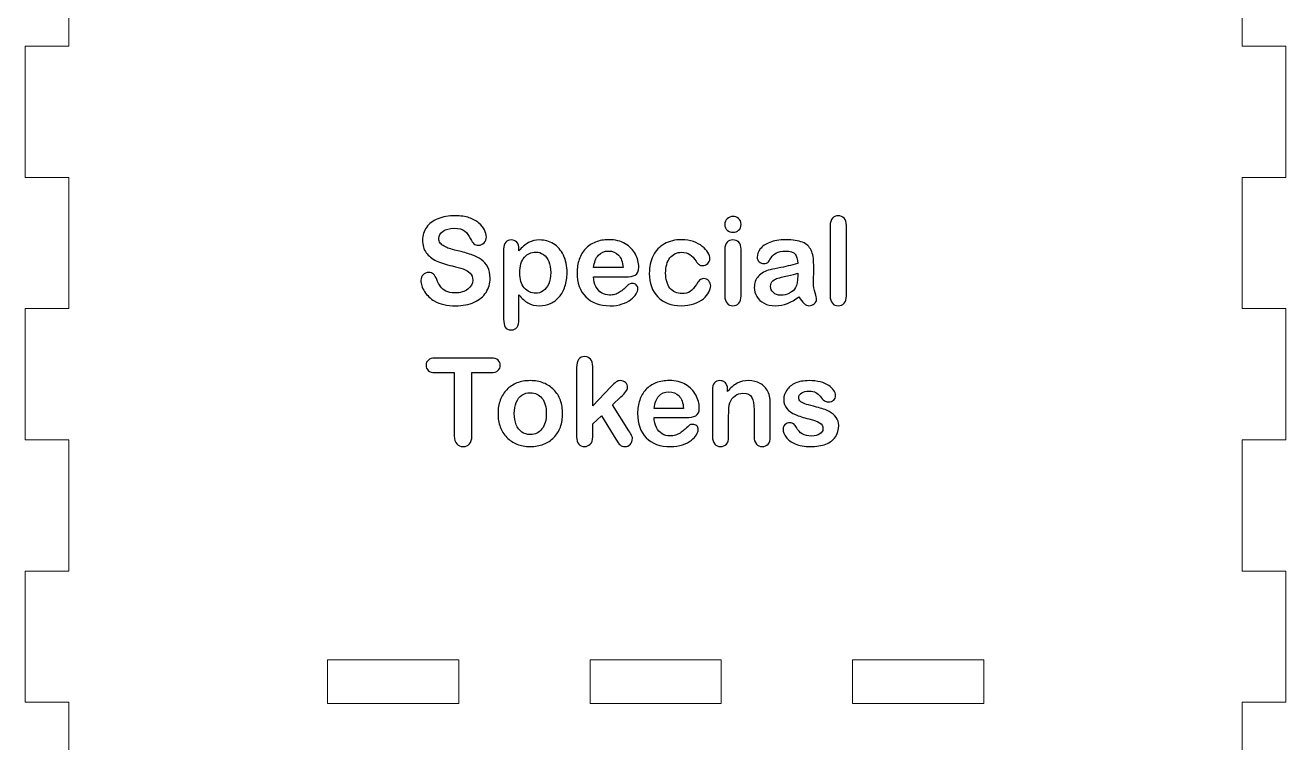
# Model space of a CAD drawing. Header units: inches. Extents: x -11.2 to 11.8, y -8.6 to 8.5.
# Drawn here: x 2.14 to 5.74, y -2.422 to -0.37 of the extents above; entities that cross this region are included whole.
import ezdxf

# ---------------------------------------------------------------- set-up
doc = ezdxf.new("R2010")
doc.units = ezdxf.units.IN
doc.header["$MEASUREMENT"] = 0
doc.layers.add('Tiny token holder', color=7, linetype='Continuous')

msp = doc.modelspace()

# ---------------------------------------------------------------- linework, layer by layer
at = {"layer": 'Tiny token holder', "color": 240, "lineweight": 9}
for points in [[(2.2652, -0.0555), (2.2652, -0.0555), (2.2652, -0.4305), (2.2652, -0.4305)], [(5.6152, -0.4305), (5.6152, -0.4305), (5.6152, -0.0555), (5.6152, -0.0555)], [(2.2652, -0.4305), (2.2652, -0.4305), (2.1402, -0.4305), (2.1402, -0.4305)], [(2.1402, -0.4305), (2.1402, -0.4305), (2.1402, -0.8055), (2.1402, -0.8055)], [(5.7402, -0.4305), (5.7402, -0.4305), (5.6152, -0.4305), (5.6152, -0.4305)], [(5.7402, -0.8055), (5.7402, -0.8055), (5.7402, -0.4305), (5.7402, -0.4305)], [(2.1402, -0.8055), (2.1402, -0.8055), (2.2652, -0.8055), (2.2652, -0.8055)], [(2.2652, -0.8055), (2.2652, -0.8055), (2.2652, -1.1805), (2.2652, -1.1805)], [(5.6152, -1.1805), (5.6152, -1.1805), (5.6152, -0.8055), (5.6152, -0.8055)], [(5.6152, -0.8055), (5.6152, -0.8055), (5.7402, -0.8055), (5.7402, -0.8055)], [(2.2652, -1.1805), (2.2652, -1.1805), (2.1402, -1.1805), (2.1402, -1.1805)], [(2.1402, -1.1805), (2.1402, -1.1805), (2.1402, -1.5555), (2.1402, -1.5555)], [(5.7402, -1.1805), (5.7402, -1.1805), (5.6152, -1.1805), (5.6152, -1.1805)], [(5.7402, -1.5555), (5.7402, -1.5555), (5.7402, -1.1805), (5.7402, -1.1805)], [(2.1402, -1.5555), (2.1402, -1.5555), (2.2652, -1.5555), (2.2652, -1.5555)], [(2.2652, -1.5555), (2.2652, -1.5555), (2.2652, -1.9305), (2.2652, -1.9305)], [(5.6152, -1.9305), (5.6152, -1.9305), (5.6152, -1.5555), (5.6152, -1.5555)], [(5.6152, -1.5555), (5.6152, -1.5555), (5.7402, -1.5555), (5.7402, -1.5555)], [(2.2652, -1.9305), (2.2652, -1.9305), (2.1402, -1.9305), (2.1402, -1.9305)], [(2.1402, -1.9305), (2.1402, -1.9305), (2.1402, -2.3055), (2.1402, -2.3055)], [(5.7402, -1.9305), (5.7402, -1.9305), (5.6152, -1.9305), (5.6152, -1.9305)], [(5.7402, -2.3055), (5.7402, -2.3055), (5.7402, -1.9305), (5.7402, -1.9305)], [(2.1402, -2.3055), (2.1402, -2.3055), (2.2652, -2.3055), (2.2652, -2.3055)], [(2.2652, -2.3055), (2.2652, -2.3055), (2.2652, -2.6805), (2.2652, -2.6805)], [(5.6152, -2.6805), (5.6152, -2.6805), (5.6152, -2.3055), (5.6152, -2.3055)], [(5.6152, -2.3055), (5.6152, -2.3055), (5.7402, -2.3055), (5.7402, -2.3055)]]:
    msp.add_open_spline(points, degree=3, dxfattribs=at)
at = {"layer": 'Tiny token holder', "color": 250}
for points, knots in [([(3.4679, -1.0935), (3.4679, -1.1085), (3.464, -1.122), (3.4562, -1.134), (3.4562, -1.134), (3.4485, -1.146), (3.4372, -1.1554), (3.4222, -1.1622), (3.4222, -1.1622), (3.4073, -1.169), (3.3895, -1.1723), (3.3691, -1.1723), (3.3691, -1.1723), (3.3445, -1.1723), (3.3242, -1.1677), (3.3083, -1.1585), (3.3083, -1.1585), (3.297, -1.1518), (3.2878, -1.1429), (3.2808, -1.1318), (3.2808, -1.1318), (3.2737, -1.1206), (3.2701, -1.1098), (3.2701, -1.0992), (3.2701, -1.0992), (3.2701, -1.0932), (3.2723, -1.0879), (3.2765, -1.0835), (3.2765, -1.0835), (3.2808, -1.0792), (3.2861, -1.0771), (3.2927, -1.0771), (3.2927, -1.0771), (3.298, -1.0771), (3.3025, -1.0787), (3.3061, -1.0822), (3.3061, -1.0822), (3.3098, -1.0855), (3.313, -1.0906), (3.3156, -1.0973), (3.3156, -1.0973), (3.3187, -1.1052), (3.3222, -1.1118), (3.3258, -1.1171), (3.3258, -1.1171), (3.3296, -1.1224), (3.3347, -1.1268), (3.3414, -1.1303), (3.3414, -1.1303), (3.3481, -1.1337), (3.3569, -1.1355), (3.3677, -1.1355), (3.3677, -1.1355), (3.3826, -1.1355), (3.3948, -1.132), (3.4041, -1.125), (3.4041, -1.125), (3.4135, -1.1181), (3.4182, -1.1094), (3.4182, -1.099), (3.4182, -1.099), (3.4182, -1.0907), (3.4157, -1.0839), (3.4106, -1.0788), (3.4106, -1.0788), (3.4056, -1.0737), (3.399, -1.0697), (3.391, -1.067), (3.391, -1.067), (3.3831, -1.0643), (3.3724, -1.0614), (3.3591, -1.0583), (3.3591, -1.0583), (3.3412, -1.0542), (3.3262, -1.0492), (3.3142, -1.0437), (3.3142, -1.0437), (3.3021, -1.038), (3.2926, -1.0304), (3.2855, -1.0207), (3.2855, -1.0207), (3.2784, -1.011), (3.2749, -0.999), (3.2749, -0.9846), (3.2749, -0.9846), (3.2749, -0.9709), (3.2786, -0.9588), (3.2861, -0.9481), (3.2861, -0.9481), (3.2936, -0.9375), (3.3044, -0.9293), (3.3185, -0.9236), (3.3185, -0.9236), (3.3327, -0.9178), (3.3493, -0.915), (3.3684, -0.915), (3.3684, -0.915), (3.3837, -0.915), (3.3969, -0.9169), (3.4081, -0.9207), (3.4081, -0.9207), (3.4192, -0.9245), (3.4285, -0.9295), (3.4358, -0.9358), (3.4358, -0.9358), (3.4431, -0.9421), (3.4485, -0.9487), (3.452, -0.9556), (3.452, -0.9556), (3.4553, -0.9625), (3.4571, -0.9692), (3.4571, -0.9758), (3.4571, -0.9758), (3.4571, -0.9818), (3.4549, -0.9872), (3.4507, -0.992), (3.4507, -0.992), (3.4465, -0.9968), (3.4411, -0.9992), (3.4348, -0.9992), (3.4348, -0.9992), (3.429, -0.9992), (3.4247, -0.9978), (3.4216, -0.9949), (3.4216, -0.9949), (3.4186, -0.992), (3.4154, -0.9873), (3.4119, -0.9807), (3.4119, -0.9807), (3.4073, -0.9713), (3.4019, -0.964), (3.3956, -0.9587), (3.3956, -0.9587), (3.3892, -0.9534), (3.379, -0.9508), (3.365, -0.9508), (3.365, -0.9508), (3.352, -0.9508), (3.3414, -0.9537), (3.3335, -0.9594), (3.3335, -0.9594), (3.3255, -0.9651), (3.3215, -0.972), (3.3215, -0.98), (3.3215, -0.98), (3.3215, -0.985), (3.3228, -0.9893), (3.3256, -0.993), (3.3256, -0.993), (3.3283, -0.9965), (3.332, -0.9997), (3.3368, -1.0023), (3.3368, -1.0023), (3.3416, -1.0049), (3.3464, -1.0069), (3.3512, -1.0084), (3.3512, -1.0084), (3.3561, -1.0099), (3.3642, -1.012), (3.3753, -1.0149), (3.3753, -1.0149), (3.3894, -1.0182), (3.4021, -1.0218), (3.4135, -1.0258), (3.4135, -1.0258), (3.4248, -1.0297), (3.4345, -1.0345), (3.4425, -1.0402), (3.4425, -1.0402), (3.4505, -1.0458), (3.4567, -1.053), (3.4612, -1.0616), (3.4612, -1.0616), (3.4656, -1.0703), (3.4679, -1.0809), (3.4679, -1.0935)], [0, 0, 0, 0, 0.022222, 0.022222, 0.022222, 0.022222, 0.044444, 0.044444, 0.044444, 0.044444, 0.066667, 0.066667, 0.066667, 0.066667, 0.088889, 0.088889, 0.088889, 0.088889, 0.111111, 0.111111, 0.111111, 0.111111, 0.133333, 0.133333, 0.133333, 0.133333, 0.155556, 0.155556, 0.155556, 0.155556, 0.177778, 0.177778, 0.177778, 0.177778, 0.2, 0.2, 0.2, 0.2, 0.222222, 0.222222, 0.222222, 0.222222, 0.244444, 0.244444, 0.244444, 0.244444, 0.266667, 0.266667, 0.266667, 0.266667, 0.288889, 0.288889, 0.288889, 0.288889, 0.311111, 0.311111, 0.311111, 0.311111, 0.333333, 0.333333, 0.333333, 0.333333, 0.355556, 0.355556, 0.355556, 0.355556, 0.377778, 0.377778, 0.377778, 0.377778, 0.4, 0.4, 0.4, 0.4, 0.422222, 0.422222, 0.422222, 0.422222, 0.444444, 0.444444, 0.444444, 0.444444, 0.466667, 0.466667, 0.466667, 0.466667, 0.488889, 0.488889, 0.488889, 0.488889, 0.511111, 0.511111, 0.511111, 0.511111, 0.533333, 0.533333, 0.533333, 0.533333, 0.555556, 0.555556, 0.555556, 0.555556, 0.577778, 0.577778, 0.577778, 0.577778, 0.6, 0.6, 0.6, 0.6, 0.622222, 0.622222, 0.622222, 0.622222, 0.644444, 0.644444, 0.644444, 0.644444, 0.666667, 0.666667, 0.666667, 0.666667, 0.688889, 0.688889, 0.688889, 0.688889, 0.711111, 0.711111, 0.711111, 0.711111, 0.733333, 0.733333, 0.733333, 0.733333, 0.755556, 0.755556, 0.755556, 0.755556, 0.777778, 0.777778, 0.777778, 0.777778, 0.8, 0.8, 0.8, 0.8, 0.822222, 0.822222, 0.822222, 0.822222, 0.844444, 0.844444, 0.844444, 0.844444, 0.866667, 0.866667, 0.866667, 0.866667, 0.888889, 0.888889, 0.888889, 0.888889, 0.911111, 0.911111, 0.911111, 0.911111, 0.933333, 0.933333, 0.933333, 0.933333, 0.955556, 0.955556, 0.955556, 0.955556, 1, 1, 1, 1]), ([(4.1615, -0.9623), (4.1551, -0.9623), (4.1495, -0.9603), (4.145, -0.9564), (4.145, -0.9564), (4.1404, -0.9524), (4.1381, -0.9468), (4.1381, -0.9396), (4.1381, -0.9396), (4.1381, -0.9331), (4.1404, -0.9277), (4.1451, -0.9235), (4.1451, -0.9235), (4.1498, -0.9192), (4.1553, -0.9171), (4.1615, -0.9171), (4.1615, -0.9171), (4.1675, -0.9171), (4.1728, -0.919), (4.1774, -0.9228), (4.1774, -0.9228), (4.1821, -0.9267), (4.1844, -0.9323), (4.1844, -0.9396), (4.1844, -0.9396), (4.1844, -0.9467), (4.1821, -0.9523), (4.1776, -0.9563), (4.1776, -0.9563), (4.1731, -0.9603), (4.1677, -0.9623), (4.1615, -0.9623)], [0, 0, 0, 0, 0.111111, 0.111111, 0.111111, 0.111111, 0.222222, 0.222222, 0.222222, 0.222222, 0.333333, 0.333333, 0.333333, 0.333333, 0.444444, 0.444444, 0.444444, 0.444444, 0.555556, 0.555556, 0.555556, 0.555556, 0.666667, 0.666667, 0.666667, 0.666667, 0.777778, 0.777778, 0.777778, 0.777778, 1, 1, 1, 1]), ([(4.439, -1.1442), (4.439, -1.1442), (4.439, -0.9432), (4.439, -0.9432), (4.439, -0.9432), (4.439, -0.9339), (4.4411, -0.9269), (4.4452, -0.9221), (4.4452, -0.9221), (4.4493, -0.9174), (4.4549, -0.915), (4.4619, -0.915), (4.4619, -0.915), (4.4688, -0.915), (4.4745, -0.9174), (4.4788, -0.9221), (4.4788, -0.9221), (4.4831, -0.9268), (4.4852, -0.9338), (4.4852, -0.9432), (4.4852, -0.9432), (4.4852, -0.9432), (4.4852, -1.1442), (4.4852, -1.1442), (4.4852, -1.1442), (4.4852, -1.1536), (4.483, -1.1606), (4.4787, -1.1653), (4.4787, -1.1653), (4.4743, -1.17), (4.4687, -1.1723), (4.4619, -1.1723), (4.4619, -1.1723), (4.4551, -1.1723), (4.4496, -1.1699), (4.4454, -1.165), (4.4454, -1.165), (4.4411, -1.1602), (4.439, -1.1532), (4.439, -1.1442)], [0, 0, 0, 0, 0.090909, 0.090909, 0.090909, 0.090909, 0.181818, 0.181818, 0.181818, 0.181818, 0.272727, 0.272727, 0.272727, 0.272727, 0.363636, 0.363636, 0.363636, 0.363636, 0.454545, 0.454545, 0.454545, 0.454545, 0.545455, 0.545455, 0.545455, 0.545455, 0.636364, 0.636364, 0.636364, 0.636364, 0.727273, 0.727273, 0.727273, 0.727273, 0.818182, 0.818182, 0.818182, 0.818182, 1, 1, 1, 1]), ([(3.5503, -1.0099), (3.5503, -1.0099), (3.5503, -1.0156), (3.5503, -1.0156), (3.5503, -1.0156), (3.559, -1.0048), (3.5681, -0.9968), (3.5775, -0.9918), (3.5775, -0.9918), (3.5869, -0.9868), (3.5975, -0.9842), (3.6094, -0.9842), (3.6094, -0.9842), (3.6237, -0.9842), (3.6368, -0.9879), (3.6488, -0.9952), (3.6488, -0.9952), (3.6608, -1.0026), (3.6703, -1.0134), (3.6772, -1.0275), (3.6772, -1.0275), (3.6842, -1.0416), (3.6877, -1.0584), (3.6877, -1.0777), (3.6877, -1.0777), (3.6877, -1.092), (3.6856, -1.1051), (3.6816, -1.117), (3.6816, -1.117), (3.6776, -1.129), (3.6721, -1.139), (3.6651, -1.1471), (3.6651, -1.1471), (3.6581, -1.1552), (3.6498, -1.1614), (3.6402, -1.1658), (3.6402, -1.1658), (3.6306, -1.1701), (3.6204, -1.1723), (3.6094, -1.1723), (3.6094, -1.1723), (3.5962, -1.1723), (3.585, -1.1697), (3.576, -1.1643), (3.576, -1.1643), (3.5671, -1.1591), (3.5585, -1.1512), (3.5503, -1.1409), (3.5503, -1.1409), (3.5503, -1.1409), (3.5503, -1.2106), (3.5503, -1.2106), (3.5503, -1.2106), (3.5503, -1.231), (3.5429, -1.2412), (3.5281, -1.2412), (3.5281, -1.2412), (3.5194, -1.2412), (3.5136, -1.2386), (3.5107, -1.2333), (3.5107, -1.2333), (3.5079, -1.228), (3.5065, -1.2204), (3.5065, -1.2103), (3.5065, -1.2103), (3.5065, -1.2103), (3.5065, -1.0102), (3.5065, -1.0102), (3.5065, -1.0102), (3.5065, -1.0014), (3.5084, -0.9948), (3.5123, -0.9904), (3.5123, -0.9904), (3.5161, -0.9861), (3.5214, -0.9839), (3.5281, -0.9839), (3.5281, -0.9839), (3.5346, -0.9839), (3.54, -0.9861), (3.5441, -0.9906), (3.5441, -0.9906), (3.5482, -0.9951), (3.5503, -1.0015), (3.5503, -1.0099)], [0, 0, 0, 0, 0.045455, 0.045455, 0.045455, 0.045455, 0.090909, 0.090909, 0.090909, 0.090909, 0.136364, 0.136364, 0.136364, 0.136364, 0.181818, 0.181818, 0.181818, 0.181818, 0.227273, 0.227273, 0.227273, 0.227273, 0.272727, 0.272727, 0.272727, 0.272727, 0.318182, 0.318182, 0.318182, 0.318182, 0.363636, 0.363636, 0.363636, 0.363636, 0.409091, 0.409091, 0.409091, 0.409091, 0.454545, 0.454545, 0.454545, 0.454545, 0.5, 0.5, 0.5, 0.5, 0.545455, 0.545455, 0.545455, 0.545455, 0.590909, 0.590909, 0.590909, 0.590909, 0.636364, 0.636364, 0.636364, 0.636364, 0.681818, 0.681818, 0.681818, 0.681818, 0.727273, 0.727273, 0.727273, 0.727273, 0.772727, 0.772727, 0.772727, 0.772727, 0.818182, 0.818182, 0.818182, 0.818182, 0.863636, 0.863636, 0.863636, 0.863636, 0.909091, 0.909091, 0.909091, 0.909091, 1, 1, 1, 1]), ([(3.8542, -1.0896), (3.8542, -1.0896), (3.7635, -1.0896), (3.7635, -1.0896), (3.7635, -1.0896), (3.7636, -1.1001), (3.7657, -1.1094), (3.7699, -1.1174), (3.7699, -1.1174), (3.774, -1.1255), (3.7795, -1.1315), (3.7863, -1.1356), (3.7863, -1.1356), (3.7932, -1.1397), (3.8008, -1.1417), (3.809, -1.1417), (3.809, -1.1417), (3.8145, -1.1417), (3.8196, -1.1411), (3.8242, -1.1398), (3.8242, -1.1398), (3.8288, -1.1385), (3.8332, -1.1365), (3.8375, -1.1337), (3.8375, -1.1337), (3.8418, -1.1309), (3.8458, -1.1279), (3.8494, -1.1248), (3.8494, -1.1248), (3.853, -1.1216), (3.8577, -1.1173), (3.8635, -1.1118), (3.8635, -1.1118), (3.8659, -1.1098), (3.8693, -1.1088), (3.8737, -1.1088), (3.8737, -1.1088), (3.8784, -1.1088), (3.8823, -1.1101), (3.8853, -1.1127), (3.8853, -1.1127), (3.8882, -1.1152), (3.8897, -1.119), (3.8897, -1.1237), (3.8897, -1.1237), (3.8897, -1.1279), (3.888, -1.1327), (3.8847, -1.1384), (3.8847, -1.1384), (3.8814, -1.1439), (3.8765, -1.1493), (3.8698, -1.1544), (3.8698, -1.1544), (3.8632, -1.1596), (3.8549, -1.1639), (3.8449, -1.1672), (3.8449, -1.1672), (3.8349, -1.1707), (3.8234, -1.1723), (3.8104, -1.1723), (3.8104, -1.1723), (3.7806, -1.1723), (3.7575, -1.1638), (3.7409, -1.1468), (3.7409, -1.1468), (3.7244, -1.1299), (3.7162, -1.1068), (3.7162, -1.0777), (3.7162, -1.0777), (3.7162, -1.0641), (3.7182, -1.0513), (3.7223, -1.0396), (3.7223, -1.0396), (3.7263, -1.0279), (3.7323, -1.0179), (3.7401, -1.0095), (3.7401, -1.0095), (3.7479, -1.0011), (3.7575, -0.9947), (3.7689, -0.9902), (3.7689, -0.9902), (3.7804, -0.9858), (3.793, -0.9835), (3.807, -0.9835), (3.807, -0.9835), (3.8251, -0.9835), (3.8406, -0.9873), (3.8536, -0.995), (3.8536, -0.995), (3.8665, -1.0026), (3.8762, -1.0125), (3.8827, -1.0247), (3.8827, -1.0247), (3.8891, -1.0368), (3.8924, -1.0491), (3.8924, -1.0617), (3.8924, -1.0617), (3.8924, -1.0733), (3.889, -1.0809), (3.8824, -1.0844), (3.8824, -1.0844), (3.8757, -1.0878), (3.8663, -1.0896), (3.8542, -1.0896)], [0, 0, 0, 0, 0.037037, 0.037037, 0.037037, 0.037037, 0.074074, 0.074074, 0.074074, 0.074074, 0.111111, 0.111111, 0.111111, 0.111111, 0.148148, 0.148148, 0.148148, 0.148148, 0.185185, 0.185185, 0.185185, 0.185185, 0.222222, 0.222222, 0.222222, 0.222222, 0.259259, 0.259259, 0.259259, 0.259259, 0.296296, 0.296296, 0.296296, 0.296296, 0.333333, 0.333333, 0.333333, 0.333333, 0.37037, 0.37037, 0.37037, 0.37037, 0.407407, 0.407407, 0.407407, 0.407407, 0.444444, 0.444444, 0.444444, 0.444444, 0.481481, 0.481481, 0.481481, 0.481481, 0.518519, 0.518519, 0.518519, 0.518519, 0.555556, 0.555556, 0.555556, 0.555556, 0.592593, 0.592593, 0.592593, 0.592593, 0.62963, 0.62963, 0.62963, 0.62963, 0.666667, 0.666667, 0.666667, 0.666667, 0.703704, 0.703704, 0.703704, 0.703704, 0.740741, 0.740741, 0.740741, 0.740741, 0.777778, 0.777778, 0.777778, 0.777778, 0.814815, 0.814815, 0.814815, 0.814815, 0.851852, 0.851852, 0.851852, 0.851852, 0.888889, 0.888889, 0.888889, 0.888889, 0.925926, 0.925926, 0.925926, 0.925926, 1, 1, 1, 1]), ([(4.0978, -1.115), (4.0978, -1.1208), (4.096, -1.127), (4.0926, -1.1335), (4.0926, -1.1335), (4.0892, -1.1401), (4.0839, -1.1463), (4.0768, -1.1522), (4.0768, -1.1522), (4.0697, -1.1581), (4.0608, -1.1629), (4.05, -1.1665), (4.05, -1.1665), (4.0393, -1.1702), (4.0272, -1.172), (4.0137, -1.172), (4.0137, -1.172), (3.9851, -1.172), (3.9627, -1.1636), (3.9466, -1.1469), (3.9466, -1.1469), (3.9305, -1.1303), (3.9225, -1.1079), (3.9225, -1.0798), (3.9225, -1.0798), (3.9225, -1.0608), (3.9262, -1.044), (3.9335, -1.0294), (3.9335, -1.0294), (3.9409, -1.0147), (3.9516, -1.0034), (3.9655, -0.9955), (3.9655, -0.9955), (3.9794, -0.9875), (3.9961, -0.9835), (4.0154, -0.9835), (4.0154, -0.9835), (4.0274, -0.9835), (4.0384, -0.9852), (4.0485, -0.9888), (4.0485, -0.9888), (4.0584, -0.9923), (4.067, -0.9968), (4.0739, -1.0024), (4.0739, -1.0024), (4.0809, -1.008), (4.0862, -1.0139), (4.0898, -1.0201), (4.0898, -1.0201), (4.0936, -1.0265), (4.0954, -1.0323), (4.0954, -1.0378), (4.0954, -1.0378), (4.0954, -1.0433), (4.0933, -1.048), (4.0892, -1.0519), (4.0892, -1.0519), (4.085, -1.0557), (4.0801, -1.0576), (4.0741, -1.0576), (4.0741, -1.0576), (4.0703, -1.0576), (4.0671, -1.0566), (4.0646, -1.0547), (4.0646, -1.0547), (4.062, -1.0527), (4.0592, -1.0495), (4.056, -1.0451), (4.056, -1.0451), (4.0503, -1.0365), (4.0444, -1.03), (4.0383, -1.0258), (4.0383, -1.0258), (4.0321, -1.0215), (4.0242, -1.0193), (4.0147, -1.0193), (4.0147, -1.0193), (4.0011, -1.0193), (3.99, -1.0247), (3.9816, -1.0354), (3.9816, -1.0354), (3.9732, -1.046), (3.9691, -1.0606), (3.9691, -1.0792), (3.9691, -1.0792), (3.9691, -1.0879), (3.9702, -1.0959), (3.9723, -1.1032), (3.9723, -1.1032), (3.9745, -1.1105), (3.9775, -1.1168), (3.9816, -1.1219), (3.9816, -1.1219), (3.9857, -1.127), (3.9906, -1.1309), (3.9964, -1.1336), (3.9964, -1.1336), (4.0022, -1.1362), (4.0085, -1.1376), (4.0154, -1.1376), (4.0154, -1.1376), (4.0247, -1.1376), (4.0326, -1.1354), (4.0393, -1.1311), (4.0393, -1.1311), (4.0459, -1.1268), (4.0518, -1.1202), (4.0569, -1.1114), (4.0569, -1.1114), (4.0597, -1.1062), (4.0627, -1.1021), (4.066, -1.0992), (4.066, -1.0992), (4.0693, -1.0963), (4.0733, -1.0948), (4.0781, -1.0948), (4.0781, -1.0948), (4.0838, -1.0948), (4.0885, -1.097), (4.0922, -1.1013), (4.0922, -1.1013), (4.0959, -1.1056), (4.0978, -1.1101), (4.0978, -1.115)], [0, 0, 0, 0, 0.03125, 0.03125, 0.03125, 0.03125, 0.0625, 0.0625, 0.0625, 0.0625, 0.09375, 0.09375, 0.09375, 0.09375, 0.125, 0.125, 0.125, 0.125, 0.15625, 0.15625, 0.15625, 0.15625, 0.1875, 0.1875, 0.1875, 0.1875, 0.21875, 0.21875, 0.21875, 0.21875, 0.25, 0.25, 0.25, 0.25, 0.28125, 0.28125, 0.28125, 0.28125, 0.3125, 0.3125, 0.3125, 0.3125, 0.34375, 0.34375, 0.34375, 0.34375, 0.375, 0.375, 0.375, 0.375, 0.40625, 0.40625, 0.40625, 0.40625, 0.4375, 0.4375, 0.4375, 0.4375, 0.46875, 0.46875, 0.46875, 0.46875, 0.5, 0.5, 0.5, 0.5, 0.53125, 0.53125, 0.53125, 0.53125, 0.5625, 0.5625, 0.5625, 0.5625, 0.59375, 0.59375, 0.59375, 0.59375, 0.625, 0.625, 0.625, 0.625, 0.65625, 0.65625, 0.65625, 0.65625, 0.6875, 0.6875, 0.6875, 0.6875, 0.71875, 0.71875, 0.71875, 0.71875, 0.75, 0.75, 0.75, 0.75, 0.78125, 0.78125, 0.78125, 0.78125, 0.8125, 0.8125, 0.8125, 0.8125, 0.84375, 0.84375, 0.84375, 0.84375, 0.875, 0.875, 0.875, 0.875, 0.90625, 0.90625, 0.90625, 0.90625, 0.9375, 0.9375, 0.9375, 0.9375, 1, 1, 1, 1]), ([(4.1844, -1.0102), (4.1844, -1.0102), (4.1844, -1.1442), (4.1844, -1.1442), (4.1844, -1.1442), (4.1844, -1.1534), (4.1822, -1.1605), (4.1778, -1.1652), (4.1778, -1.1652), (4.1734, -1.17), (4.1678, -1.1723), (4.161, -1.1723), (4.161, -1.1723), (4.1542, -1.1723), (4.1487, -1.1699), (4.1445, -1.165), (4.1445, -1.165), (4.1403, -1.1602), (4.1381, -1.1532), (4.1381, -1.1442), (4.1381, -1.1442), (4.1381, -1.1442), (4.1381, -1.0116), (4.1381, -1.0116), (4.1381, -1.0116), (4.1381, -1.0023), (4.1403, -0.9954), (4.1445, -0.9908), (4.1445, -0.9908), (4.1487, -0.9862), (4.1542, -0.9839), (4.161, -0.9839), (4.161, -0.9839), (4.1678, -0.9839), (4.1734, -0.9862), (4.1778, -0.9908), (4.1778, -0.9908), (4.1822, -0.9954), (4.1844, -1.0019), (4.1844, -1.0102)], [0, 0, 0, 0, 0.090909, 0.090909, 0.090909, 0.090909, 0.181818, 0.181818, 0.181818, 0.181818, 0.272727, 0.272727, 0.272727, 0.272727, 0.363636, 0.363636, 0.363636, 0.363636, 0.454545, 0.454545, 0.454545, 0.454545, 0.545455, 0.545455, 0.545455, 0.545455, 0.636364, 0.636364, 0.636364, 0.636364, 0.727273, 0.727273, 0.727273, 0.727273, 0.818182, 0.818182, 0.818182, 0.818182, 1, 1, 1, 1]), ([(4.3495, -1.1463), (4.3383, -1.155), (4.3274, -1.1615), (4.317, -1.1658), (4.317, -1.1658), (4.3065, -1.1702), (4.2947, -1.1723), (4.2817, -1.1723), (4.2817, -1.1723), (4.2699, -1.1723), (4.2594, -1.17), (4.2504, -1.1653), (4.2504, -1.1653), (4.2414, -1.1606), (4.2345, -1.1543), (4.2296, -1.1462), (4.2296, -1.1462), (4.2247, -1.1381), (4.2223, -1.1294), (4.2223, -1.1201), (4.2223, -1.1201), (4.2223, -1.1074), (4.2263, -1.0966), (4.2343, -1.0877), (4.2343, -1.0877), (4.2424, -1.0787), (4.2535, -1.0727), (4.2675, -1.0696), (4.2675, -1.0696), (4.2704, -1.0689), (4.2777, -1.0674), (4.2894, -1.0651), (4.2894, -1.0651), (4.301, -1.0627), (4.3111, -1.0605), (4.3194, -1.0585), (4.3194, -1.0585), (4.3277, -1.0565), (4.3367, -1.0542), (4.3464, -1.0513), (4.3464, -1.0513), (4.3459, -1.0391), (4.3434, -1.0301), (4.3391, -1.0244), (4.3391, -1.0244), (4.3347, -1.0187), (4.3257, -1.0158), (4.3119, -1.0158), (4.3119, -1.0158), (4.3002, -1.0158), (4.2913, -1.0175), (4.2854, -1.0208), (4.2854, -1.0208), (4.2794, -1.024), (4.2743, -1.0289), (4.2701, -1.0356), (4.2701, -1.0356), (4.2659, -1.0421), (4.2629, -1.0464), (4.2611, -1.0485), (4.2611, -1.0485), (4.2593, -1.0506), (4.2556, -1.0517), (4.2498, -1.0517), (4.2498, -1.0517), (4.2446, -1.0517), (4.2401, -1.05), (4.2363, -1.0466), (4.2363, -1.0466), (4.2325, -1.0433), (4.2306, -1.039), (4.2306, -1.0338), (4.2306, -1.0338), (4.2306, -1.0256), (4.2335, -1.0177), (4.2393, -1.01), (4.2393, -1.01), (4.2451, -1.0023), (4.254, -0.996), (4.2663, -0.991), (4.2663, -0.991), (4.2785, -0.986), (4.2937, -0.9835), (4.312, -0.9835), (4.312, -0.9835), (4.3323, -0.9835), (4.3484, -0.9859), (4.3601, -0.9908), (4.3601, -0.9908), (4.3717, -0.9956), (4.3799, -1.0032), (4.3847, -1.0136), (4.3847, -1.0136), (4.3896, -1.024), (4.392, -1.0378), (4.392, -1.055), (4.392, -1.055), (4.392, -1.0659), (4.3919, -1.0751), (4.3919, -1.0827), (4.3919, -1.0827), (4.3918, -1.0903), (4.3918, -1.0988), (4.3916, -1.1081), (4.3916, -1.1081), (4.3916, -1.1168), (4.3931, -1.1259), (4.396, -1.1353), (4.396, -1.1353), (4.3989, -1.1447), (4.4003, -1.1508), (4.4003, -1.1535), (4.4003, -1.1535), (4.4003, -1.1583), (4.3981, -1.1626), (4.3936, -1.1665), (4.3936, -1.1665), (4.3891, -1.1704), (4.384, -1.1723), (4.3784, -1.1723), (4.3784, -1.1723), (4.3736, -1.1723), (4.3689, -1.1701), (4.3643, -1.1657), (4.3643, -1.1657), (4.3596, -1.1612), (4.3547, -1.1548), (4.3495, -1.1463)], [0, 0, 0, 0, 0.030303, 0.030303, 0.030303, 0.030303, 0.060606, 0.060606, 0.060606, 0.060606, 0.090909, 0.090909, 0.090909, 0.090909, 0.121212, 0.121212, 0.121212, 0.121212, 0.151515, 0.151515, 0.151515, 0.151515, 0.181818, 0.181818, 0.181818, 0.181818, 0.212121, 0.212121, 0.212121, 0.212121, 0.242424, 0.242424, 0.242424, 0.242424, 0.272727, 0.272727, 0.272727, 0.272727, 0.30303, 0.30303, 0.30303, 0.30303, 0.333333, 0.333333, 0.333333, 0.333333, 0.363636, 0.363636, 0.363636, 0.363636, 0.393939, 0.393939, 0.393939, 0.393939, 0.424242, 0.424242, 0.424242, 0.424242, 0.454545, 0.454545, 0.454545, 0.454545, 0.484848, 0.484848, 0.484848, 0.484848, 0.515152, 0.515152, 0.515152, 0.515152, 0.545455, 0.545455, 0.545455, 0.545455, 0.575758, 0.575758, 0.575758, 0.575758, 0.606061, 0.606061, 0.606061, 0.606061, 0.636364, 0.636364, 0.636364, 0.636364, 0.666667, 0.666667, 0.666667, 0.666667, 0.69697, 0.69697, 0.69697, 0.69697, 0.727273, 0.727273, 0.727273, 0.727273, 0.757576, 0.757576, 0.757576, 0.757576, 0.787879, 0.787879, 0.787879, 0.787879, 0.818182, 0.818182, 0.818182, 0.818182, 0.848485, 0.848485, 0.848485, 0.848485, 0.878788, 0.878788, 0.878788, 0.878788, 0.909091, 0.909091, 0.909091, 0.909091, 0.939394, 0.939394, 0.939394, 0.939394, 1, 1, 1, 1]), ([(3.6411, -1.0773), (3.6411, -1.0651), (3.6392, -1.0546), (3.6355, -1.0459), (3.6355, -1.0459), (3.6317, -1.0371), (3.6266, -1.0303), (3.62, -1.0256), (3.62, -1.0256), (3.6133, -1.0209), (3.606, -1.0186), (3.598, -1.0186), (3.598, -1.0186), (3.5852, -1.0186), (3.5744, -1.0237), (3.5657, -1.0337), (3.5657, -1.0337), (3.5569, -1.0438), (3.5525, -1.0586), (3.5525, -1.0782), (3.5525, -1.0782), (3.5525, -1.0966), (3.5569, -1.111), (3.5656, -1.1212), (3.5656, -1.1212), (3.5743, -1.1314), (3.5851, -1.1365), (3.598, -1.1365), (3.598, -1.1365), (3.6057, -1.1365), (3.6128, -1.1343), (3.6193, -1.1298), (3.6193, -1.1298), (3.6259, -1.1253), (3.6312, -1.1187), (3.6352, -1.1097), (3.6352, -1.1097), (3.6391, -1.1008), (3.6411, -1.09), (3.6411, -1.0773)], [0, 0, 0, 0, 0.090909, 0.090909, 0.090909, 0.090909, 0.181818, 0.181818, 0.181818, 0.181818, 0.272727, 0.272727, 0.272727, 0.272727, 0.363636, 0.363636, 0.363636, 0.363636, 0.454545, 0.454545, 0.454545, 0.454545, 0.545455, 0.545455, 0.545455, 0.545455, 0.636364, 0.636364, 0.636364, 0.636364, 0.727273, 0.727273, 0.727273, 0.727273, 0.818182, 0.818182, 0.818182, 0.818182, 1, 1, 1, 1]), ([(3.7635, -1.0631), (3.7635, -1.0631), (3.8475, -1.0631), (3.8475, -1.0631), (3.8475, -1.0631), (3.8464, -1.0473), (3.8421, -1.0355), (3.8347, -1.0276), (3.8347, -1.0276), (3.8273, -1.0198), (3.8176, -1.0158), (3.8054, -1.0158), (3.8054, -1.0158), (3.7939, -1.0158), (3.7844, -1.0198), (3.777, -1.0278), (3.777, -1.0278), (3.7696, -1.0358), (3.7651, -1.0476), (3.7635, -1.0631)], [0, 0, 0, 0, 0.166667, 0.166667, 0.166667, 0.166667, 0.333333, 0.333333, 0.333333, 0.333333, 0.5, 0.5, 0.5, 0.5, 0.666667, 0.666667, 0.666667, 0.666667, 1, 1, 1, 1]), ([(4.3464, -1.0791), (4.3396, -1.0816), (4.3298, -1.0843), (4.3168, -1.087), (4.3168, -1.087), (4.3039, -1.0898), (4.2949, -1.0919), (4.2899, -1.0932), (4.2899, -1.0932), (4.2849, -1.0945), (4.2802, -1.097), (4.2757, -1.1008), (4.2757, -1.1008), (4.2711, -1.1046), (4.2689, -1.1099), (4.2689, -1.1168), (4.2689, -1.1168), (4.2689, -1.1238), (4.2715, -1.1297), (4.2769, -1.1347), (4.2769, -1.1347), (4.2822, -1.1396), (4.2891, -1.1421), (4.2977, -1.1421), (4.2977, -1.1421), (4.3069, -1.1421), (4.3154, -1.1401), (4.3231, -1.1361), (4.3231, -1.1361), (4.3308, -1.132), (4.3365, -1.1268), (4.3402, -1.1205), (4.3402, -1.1205), (4.3443, -1.1134), (4.3464, -1.1019), (4.3464, -1.0857), (4.3464, -1.0857), (4.3464, -1.0857), (4.3464, -1.0791), (4.3464, -1.0791)], [0, 0, 0, 0, 0.090909, 0.090909, 0.090909, 0.090909, 0.181818, 0.181818, 0.181818, 0.181818, 0.272727, 0.272727, 0.272727, 0.272727, 0.363636, 0.363636, 0.363636, 0.363636, 0.454545, 0.454545, 0.454545, 0.454545, 0.545455, 0.545455, 0.545455, 0.545455, 0.636364, 0.636364, 0.636364, 0.636364, 0.727273, 0.727273, 0.727273, 0.727273, 0.818182, 0.818182, 0.818182, 0.818182, 1, 1, 1, 1]), ([(3.471, -1.3634), (3.471, -1.3634), (3.416, -1.3634), (3.416, -1.3634), (3.416, -1.3634), (3.416, -1.3634), (3.416, -1.5441), (3.416, -1.5441), (3.416, -1.5441), (3.416, -1.5545), (3.4136, -1.5622), (3.409, -1.5673), (3.409, -1.5673), (3.4043, -1.5723), (3.3983, -1.5748), (3.3909, -1.5748), (3.3909, -1.5748), (3.3835, -1.5748), (3.3773, -1.5722), (3.3726, -1.5671), (3.3726, -1.5671), (3.3679, -1.562), (3.3655, -1.5544), (3.3655, -1.5441), (3.3655, -1.5441), (3.3655, -1.5441), (3.3655, -1.3634), (3.3655, -1.3634), (3.3655, -1.3634), (3.3655, -1.3634), (3.3105, -1.3634), (3.3105, -1.3634), (3.3105, -1.3634), (3.3019, -1.3634), (3.2955, -1.3615), (3.2914, -1.3577), (3.2914, -1.3577), (3.2872, -1.3539), (3.285, -1.3488), (3.285, -1.3426), (3.285, -1.3426), (3.285, -1.3361), (3.2872, -1.331), (3.2916, -1.3273), (3.2916, -1.3273), (3.2959, -1.3235), (3.3023, -1.3216), (3.3105, -1.3216), (3.3105, -1.3216), (3.3105, -1.3216), (3.471, -1.3216), (3.471, -1.3216), (3.471, -1.3216), (3.4797, -1.3216), (3.4862, -1.3235), (3.4904, -1.3274), (3.4904, -1.3274), (3.4947, -1.3313), (3.4968, -1.3364), (3.4968, -1.3426), (3.4968, -1.3426), (3.4968, -1.3488), (3.4946, -1.3539), (3.4903, -1.3577), (3.4903, -1.3577), (3.486, -1.3615), (3.4796, -1.3634), (3.471, -1.3634)], [0, 0, 0, 0, 0.055556, 0.055556, 0.055556, 0.055556, 0.111111, 0.111111, 0.111111, 0.111111, 0.166667, 0.166667, 0.166667, 0.166667, 0.222222, 0.222222, 0.222222, 0.222222, 0.277778, 0.277778, 0.277778, 0.277778, 0.333333, 0.333333, 0.333333, 0.333333, 0.388889, 0.388889, 0.388889, 0.388889, 0.444444, 0.444444, 0.444444, 0.444444, 0.5, 0.5, 0.5, 0.5, 0.555556, 0.555556, 0.555556, 0.555556, 0.611111, 0.611111, 0.611111, 0.611111, 0.666667, 0.666667, 0.666667, 0.666667, 0.722222, 0.722222, 0.722222, 0.722222, 0.777778, 0.777778, 0.777778, 0.777778, 0.833333, 0.833333, 0.833333, 0.833333, 0.888889, 0.888889, 0.888889, 0.888889, 1, 1, 1, 1]), ([(3.827, -1.5536), (3.827, -1.5536), (3.7861, -1.4865), (3.7861, -1.4865), (3.7861, -1.4865), (3.7861, -1.4865), (3.7609, -1.5102), (3.7609, -1.5102), (3.7609, -1.5102), (3.7609, -1.5102), (3.7609, -1.547), (3.7609, -1.547), (3.7609, -1.547), (3.7609, -1.5559), (3.7586, -1.5628), (3.7539, -1.5676), (3.7539, -1.5676), (3.7492, -1.5724), (3.7438, -1.5748), (3.7376, -1.5748), (3.7376, -1.5748), (3.7305, -1.5748), (3.7249, -1.5724), (3.7208, -1.5677), (3.7208, -1.5677), (3.7167, -1.5629), (3.7147, -1.5559), (3.7147, -1.5466), (3.7147, -1.5466), (3.7147, -1.5466), (3.7147, -1.349), (3.7147, -1.349), (3.7147, -1.349), (3.7147, -1.3387), (3.7167, -1.3309), (3.7207, -1.3255), (3.7207, -1.3255), (3.7246, -1.3201), (3.7303, -1.3175), (3.7376, -1.3175), (3.7376, -1.3175), (3.7448, -1.3175), (3.7504, -1.3199), (3.7546, -1.3248), (3.7546, -1.3248), (3.7588, -1.3296), (3.7609, -1.3368), (3.7609, -1.3463), (3.7609, -1.3463), (3.7609, -1.3463), (3.7609, -1.4586), (3.7609, -1.4586), (3.7609, -1.4586), (3.7609, -1.4586), (3.813, -1.404), (3.813, -1.404), (3.813, -1.404), (3.8195, -1.3972), (3.8245, -1.3925), (3.8278, -1.39), (3.8278, -1.39), (3.8312, -1.3875), (3.8354, -1.3863), (3.8402, -1.3863), (3.8402, -1.3863), (3.846, -1.3863), (3.8508, -1.3882), (3.8547, -1.3918), (3.8547, -1.3918), (3.8585, -1.3955), (3.8604, -1.4001), (3.8604, -1.4057), (3.8604, -1.4057), (3.8604, -1.4125), (3.8541, -1.4215), (3.8416, -1.4329), (3.8416, -1.4329), (3.8416, -1.4329), (3.817, -1.4554), (3.817, -1.4554), (3.817, -1.4554), (3.817, -1.4554), (3.8645, -1.5301), (3.8645, -1.5301), (3.8645, -1.5301), (3.868, -1.5357), (3.8705, -1.5399), (3.872, -1.5428), (3.872, -1.5428), (3.8736, -1.5457), (3.8744, -1.5484), (3.8744, -1.551), (3.8744, -1.551), (3.8744, -1.5584), (3.8723, -1.5642), (3.8683, -1.5684), (3.8683, -1.5684), (3.8643, -1.5726), (3.859, -1.5748), (3.8524, -1.5748), (3.8524, -1.5748), (3.8468, -1.5748), (3.8424, -1.5733), (3.8394, -1.5702), (3.8394, -1.5702), (3.8363, -1.5671), (3.8322, -1.5616), (3.827, -1.5536)], [0, 0, 0, 0, 0.035714, 0.035714, 0.035714, 0.035714, 0.071429, 0.071429, 0.071429, 0.071429, 0.107143, 0.107143, 0.107143, 0.107143, 0.142857, 0.142857, 0.142857, 0.142857, 0.178571, 0.178571, 0.178571, 0.178571, 0.214286, 0.214286, 0.214286, 0.214286, 0.25, 0.25, 0.25, 0.25, 0.285714, 0.285714, 0.285714, 0.285714, 0.321429, 0.321429, 0.321429, 0.321429, 0.357143, 0.357143, 0.357143, 0.357143, 0.392857, 0.392857, 0.392857, 0.392857, 0.428571, 0.428571, 0.428571, 0.428571, 0.464286, 0.464286, 0.464286, 0.464286, 0.5, 0.5, 0.5, 0.5, 0.535714, 0.535714, 0.535714, 0.535714, 0.571429, 0.571429, 0.571429, 0.571429, 0.607143, 0.607143, 0.607143, 0.607143, 0.642857, 0.642857, 0.642857, 0.642857, 0.678571, 0.678571, 0.678571, 0.678571, 0.714286, 0.714286, 0.714286, 0.714286, 0.75, 0.75, 0.75, 0.75, 0.785714, 0.785714, 0.785714, 0.785714, 0.821429, 0.821429, 0.821429, 0.821429, 0.857143, 0.857143, 0.857143, 0.857143, 0.892857, 0.892857, 0.892857, 0.892857, 0.928571, 0.928571, 0.928571, 0.928571, 1, 1, 1, 1]), ([(3.675, -1.4806), (3.675, -1.4945), (3.6729, -1.5072), (3.6686, -1.5188), (3.6686, -1.5188), (3.6643, -1.5305), (3.6581, -1.5405), (3.6499, -1.5488), (3.6499, -1.5488), (3.6418, -1.5572), (3.632, -1.5636), (3.6207, -1.5681), (3.6207, -1.5681), (3.6094, -1.5725), (3.5966, -1.5748), (3.5825, -1.5748), (3.5825, -1.5748), (3.5684, -1.5748), (3.5558, -1.5725), (3.5446, -1.568), (3.5446, -1.568), (3.5334, -1.5635), (3.5237, -1.557), (3.5154, -1.5485), (3.5154, -1.5485), (3.5073, -1.5401), (3.501, -1.5302), (3.4968, -1.5187), (3.4968, -1.5187), (3.4925, -1.5072), (3.4904, -1.4945), (3.4904, -1.4806), (3.4904, -1.4806), (3.4904, -1.4665), (3.4925, -1.4537), (3.4968, -1.442), (3.4968, -1.442), (3.5012, -1.4304), (3.5073, -1.4204), (3.5154, -1.4121), (3.5154, -1.4121), (3.5234, -1.4039), (3.5332, -1.3975), (3.5446, -1.393), (3.5446, -1.393), (3.556, -1.3886), (3.5686, -1.3863), (3.5825, -1.3863), (3.5825, -1.3863), (3.5965, -1.3863), (3.6093, -1.3886), (3.6207, -1.3931), (3.6207, -1.3931), (3.6321, -1.3976), (3.6419, -1.4041), (3.6501, -1.4125), (3.6501, -1.4125), (3.6582, -1.4209), (3.6644, -1.4308), (3.6687, -1.4424), (3.6687, -1.4424), (3.6729, -1.454), (3.675, -1.4667), (3.675, -1.4806)], [0, 0, 0, 0, 0.058824, 0.058824, 0.058824, 0.058824, 0.117647, 0.117647, 0.117647, 0.117647, 0.176471, 0.176471, 0.176471, 0.176471, 0.235294, 0.235294, 0.235294, 0.235294, 0.294118, 0.294118, 0.294118, 0.294118, 0.352941, 0.352941, 0.352941, 0.352941, 0.411765, 0.411765, 0.411765, 0.411765, 0.470588, 0.470588, 0.470588, 0.470588, 0.529412, 0.529412, 0.529412, 0.529412, 0.588235, 0.588235, 0.588235, 0.588235, 0.647059, 0.647059, 0.647059, 0.647059, 0.705882, 0.705882, 0.705882, 0.705882, 0.764706, 0.764706, 0.764706, 0.764706, 0.823529, 0.823529, 0.823529, 0.823529, 0.882353, 0.882353, 0.882353, 0.882353, 1, 1, 1, 1]), ([(4.0269, -1.492), (4.0269, -1.492), (3.9362, -1.492), (3.9362, -1.492), (3.9362, -1.492), (3.9363, -1.5026), (3.9385, -1.5119), (3.9426, -1.5199), (3.9426, -1.5199), (3.9467, -1.528), (3.9522, -1.534), (3.959, -1.5381), (3.959, -1.5381), (3.9659, -1.5422), (3.9735, -1.5442), (3.9817, -1.5442), (3.9817, -1.5442), (3.9873, -1.5442), (3.9923, -1.5436), (3.9969, -1.5422), (3.9969, -1.5422), (4.0015, -1.5409), (4.0059, -1.5389), (4.0102, -1.5361), (4.0102, -1.5361), (4.0146, -1.5334), (4.0185, -1.5304), (4.0221, -1.5272), (4.0221, -1.5272), (4.0257, -1.524), (4.0304, -1.5197), (4.0362, -1.5143), (4.0362, -1.5143), (4.0386, -1.5123), (4.042, -1.5112), (4.0464, -1.5112), (4.0464, -1.5112), (4.0511, -1.5112), (4.055, -1.5125), (4.058, -1.5152), (4.058, -1.5152), (4.0609, -1.5177), (4.0624, -1.5214), (4.0624, -1.5262), (4.0624, -1.5262), (4.0624, -1.5303), (4.0607, -1.5352), (4.0574, -1.5408), (4.0574, -1.5408), (4.0541, -1.5464), (4.0492, -1.5518), (4.0426, -1.5569), (4.0426, -1.5569), (4.0359, -1.562), (4.0277, -1.5663), (4.0176, -1.5697), (4.0176, -1.5697), (4.0076, -1.5731), (3.9961, -1.5748), (3.9831, -1.5748), (3.9831, -1.5748), (3.9533, -1.5748), (3.9302, -1.5663), (3.9137, -1.5493), (3.9137, -1.5493), (3.8971, -1.5323), (3.8889, -1.5093), (3.8889, -1.4802), (3.8889, -1.4802), (3.8889, -1.4665), (3.8909, -1.4538), (3.895, -1.4421), (3.895, -1.4421), (3.8991, -1.4304), (3.905, -1.4203), (3.9128, -1.4119), (3.9128, -1.4119), (3.9206, -1.4036), (3.9302, -1.3972), (3.9416, -1.3927), (3.9416, -1.3927), (3.9531, -1.3882), (3.9658, -1.386), (3.9797, -1.386), (3.9797, -1.386), (3.9978, -1.386), (4.0133, -1.3898), (4.0263, -1.3974), (4.0263, -1.3974), (4.0393, -1.4051), (4.0489, -1.4149), (4.0554, -1.4271), (4.0554, -1.4271), (4.0619, -1.4392), (4.0651, -1.4516), (4.0651, -1.4642), (4.0651, -1.4642), (4.0651, -1.4758), (4.0617, -1.4834), (4.0551, -1.4869), (4.0551, -1.4869), (4.0484, -1.4903), (4.039, -1.492), (4.0269, -1.492)], [0, 0, 0, 0, 0.037037, 0.037037, 0.037037, 0.037037, 0.074074, 0.074074, 0.074074, 0.074074, 0.111111, 0.111111, 0.111111, 0.111111, 0.148148, 0.148148, 0.148148, 0.148148, 0.185185, 0.185185, 0.185185, 0.185185, 0.222222, 0.222222, 0.222222, 0.222222, 0.259259, 0.259259, 0.259259, 0.259259, 0.296296, 0.296296, 0.296296, 0.296296, 0.333333, 0.333333, 0.333333, 0.333333, 0.37037, 0.37037, 0.37037, 0.37037, 0.407407, 0.407407, 0.407407, 0.407407, 0.444444, 0.444444, 0.444444, 0.444444, 0.481481, 0.481481, 0.481481, 0.481481, 0.518519, 0.518519, 0.518519, 0.518519, 0.555556, 0.555556, 0.555556, 0.555556, 0.592593, 0.592593, 0.592593, 0.592593, 0.62963, 0.62963, 0.62963, 0.62963, 0.666667, 0.666667, 0.666667, 0.666667, 0.703704, 0.703704, 0.703704, 0.703704, 0.740741, 0.740741, 0.740741, 0.740741, 0.777778, 0.777778, 0.777778, 0.777778, 0.814815, 0.814815, 0.814815, 0.814815, 0.851852, 0.851852, 0.851852, 0.851852, 0.888889, 0.888889, 0.888889, 0.888889, 0.925926, 0.925926, 0.925926, 0.925926, 1, 1, 1, 1]), ([(4.1462, -1.4119), (4.1462, -1.4119), (4.1462, -1.4176), (4.1462, -1.4176), (4.1462, -1.4176), (4.1544, -1.4068), (4.1633, -1.3989), (4.173, -1.3939), (4.173, -1.3939), (4.1826, -1.3888), (4.1938, -1.3863), (4.2063, -1.3863), (4.2063, -1.3863), (4.2186, -1.3863), (4.2295, -1.389), (4.2391, -1.3943), (4.2391, -1.3943), (4.2488, -1.3996), (4.256, -1.4071), (4.2607, -1.4169), (4.2607, -1.4169), (4.2638, -1.4225), (4.2658, -1.4286), (4.2667, -1.4352), (4.2667, -1.4352), (4.2675, -1.4418), (4.268, -1.4501), (4.268, -1.4603), (4.268, -1.4603), (4.268, -1.4603), (4.268, -1.5466), (4.268, -1.5466), (4.268, -1.5466), (4.268, -1.5559), (4.2659, -1.5629), (4.2616, -1.5677), (4.2616, -1.5677), (4.2574, -1.5724), (4.2518, -1.5748), (4.2451, -1.5748), (4.2451, -1.5748), (4.2382, -1.5748), (4.2325, -1.5724), (4.2282, -1.5675), (4.2282, -1.5675), (4.2239, -1.5626), (4.2218, -1.5557), (4.2218, -1.5466), (4.2218, -1.5466), (4.2218, -1.5466), (4.2218, -1.4693), (4.2218, -1.4693), (4.2218, -1.4693), (4.2218, -1.4541), (4.2196, -1.4424), (4.2154, -1.4342), (4.2154, -1.4342), (4.2112, -1.4262), (4.2027, -1.4221), (4.19, -1.4221), (4.19, -1.4221), (4.1818, -1.4221), (4.1742, -1.4246), (4.1674, -1.4295), (4.1674, -1.4295), (4.1606, -1.4344), (4.1556, -1.4412), (4.1525, -1.4498), (4.1525, -1.4498), (4.1502, -1.4567), (4.1491, -1.4696), (4.1491, -1.4886), (4.1491, -1.4886), (4.1491, -1.4886), (4.1491, -1.5466), (4.1491, -1.5466), (4.1491, -1.5466), (4.1491, -1.556), (4.1469, -1.563), (4.1425, -1.5677), (4.1425, -1.5677), (4.1382, -1.5724), (4.1326, -1.5748), (4.1257, -1.5748), (4.1257, -1.5748), (4.1191, -1.5748), (4.1136, -1.5724), (4.1093, -1.5675), (4.1093, -1.5675), (4.105, -1.5626), (4.1028, -1.5557), (4.1028, -1.5466), (4.1028, -1.5466), (4.1028, -1.5466), (4.1028, -1.4126), (4.1028, -1.4126), (4.1028, -1.4126), (4.1028, -1.4038), (4.1047, -1.3972), (4.1086, -1.3929), (4.1086, -1.3929), (4.1125, -1.3885), (4.1177, -1.3863), (4.1243, -1.3863), (4.1243, -1.3863), (4.1284, -1.3863), (4.1321, -1.3873), (4.1353, -1.3892), (4.1353, -1.3892), (4.1386, -1.3911), (4.1413, -1.394), (4.1432, -1.3979), (4.1432, -1.3979), (4.1452, -1.4017), (4.1462, -1.4064), (4.1462, -1.4119)], [0, 0, 0, 0, 0.033333, 0.033333, 0.033333, 0.033333, 0.066667, 0.066667, 0.066667, 0.066667, 0.1, 0.1, 0.1, 0.1, 0.133333, 0.133333, 0.133333, 0.133333, 0.166667, 0.166667, 0.166667, 0.166667, 0.2, 0.2, 0.2, 0.2, 0.233333, 0.233333, 0.233333, 0.233333, 0.266667, 0.266667, 0.266667, 0.266667, 0.3, 0.3, 0.3, 0.3, 0.333333, 0.333333, 0.333333, 0.333333, 0.366667, 0.366667, 0.366667, 0.366667, 0.4, 0.4, 0.4, 0.4, 0.433333, 0.433333, 0.433333, 0.433333, 0.466667, 0.466667, 0.466667, 0.466667, 0.5, 0.5, 0.5, 0.5, 0.533333, 0.533333, 0.533333, 0.533333, 0.566667, 0.566667, 0.566667, 0.566667, 0.6, 0.6, 0.6, 0.6, 0.633333, 0.633333, 0.633333, 0.633333, 0.666667, 0.666667, 0.666667, 0.666667, 0.7, 0.7, 0.7, 0.7, 0.733333, 0.733333, 0.733333, 0.733333, 0.766667, 0.766667, 0.766667, 0.766667, 0.8, 0.8, 0.8, 0.8, 0.833333, 0.833333, 0.833333, 0.833333, 0.866667, 0.866667, 0.866667, 0.866667, 0.9, 0.9, 0.9, 0.9, 0.933333, 0.933333, 0.933333, 0.933333, 1, 1, 1, 1]), ([(4.4634, -1.5143), (4.4634, -1.527), (4.4603, -1.538), (4.4541, -1.5471), (4.4541, -1.5471), (4.4479, -1.5562), (4.4387, -1.5631), (4.4265, -1.5678), (4.4265, -1.5678), (4.4144, -1.5725), (4.3996, -1.5748), (4.3821, -1.5748), (4.3821, -1.5748), (4.3655, -1.5748), (4.3512, -1.5722), (4.3394, -1.5671), (4.3394, -1.5671), (4.3275, -1.5621), (4.3187, -1.5557), (4.313, -1.5481), (4.313, -1.5481), (4.3074, -1.5405), (4.3046, -1.5328), (4.3046, -1.5251), (4.3046, -1.5251), (4.3046, -1.52), (4.3064, -1.5157), (4.31, -1.5121), (4.31, -1.5121), (4.3136, -1.5084), (4.3182, -1.5066), (4.3238, -1.5066), (4.3238, -1.5066), (4.3286, -1.5066), (4.3323, -1.5079), (4.335, -1.5102), (4.335, -1.5102), (4.3376, -1.5126), (4.3401, -1.5159), (4.3424, -1.5203), (4.3424, -1.5203), (4.3472, -1.5285), (4.3529, -1.5347), (4.3595, -1.5387), (4.3595, -1.5387), (4.3661, -1.5429), (4.3751, -1.5449), (4.3865, -1.5449), (4.3865, -1.5449), (4.3958, -1.5449), (4.4034, -1.5428), (4.4093, -1.5387), (4.4093, -1.5387), (4.4153, -1.5346), (4.4182, -1.5298), (4.4182, -1.5245), (4.4182, -1.5245), (4.4182, -1.5163), (4.4152, -1.5104), (4.409, -1.5066), (4.409, -1.5066), (4.4028, -1.5029), (4.3927, -1.4993), (4.3785, -1.4959), (4.3785, -1.4959), (4.3626, -1.492), (4.3496, -1.4878), (4.3396, -1.4835), (4.3396, -1.4835), (4.3296, -1.4791), (4.3216, -1.4733), (4.3156, -1.4662), (4.3156, -1.4662), (4.3096, -1.4591), (4.3066, -1.4502), (4.3066, -1.4399), (4.3066, -1.4399), (4.3066, -1.4305), (4.3094, -1.4218), (4.3149, -1.4135), (4.3149, -1.4135), (4.3205, -1.4052), (4.3286, -1.3987), (4.3395, -1.3937), (4.3395, -1.3937), (4.3503, -1.3888), (4.3633, -1.3863), (4.3786, -1.3863), (4.3786, -1.3863), (4.3906, -1.3863), (4.4014, -1.3875), (4.4109, -1.39), (4.4109, -1.39), (4.4204, -1.3925), (4.4284, -1.3959), (4.4348, -1.4001), (4.4348, -1.4001), (4.4412, -1.4043), (4.4461, -1.4089), (4.4494, -1.414), (4.4494, -1.414), (4.4528, -1.4191), (4.4545, -1.424), (4.4545, -1.429), (4.4545, -1.429), (4.4545, -1.4342), (4.4527, -1.4387), (4.4491, -1.442), (4.4491, -1.442), (4.4455, -1.4454), (4.4404, -1.4471), (4.4339, -1.4471), (4.4339, -1.4471), (4.4291, -1.4471), (4.4251, -1.4458), (4.4217, -1.4431), (4.4217, -1.4431), (4.4184, -1.4403), (4.4146, -1.4363), (4.4102, -1.4308), (4.4102, -1.4308), (4.4068, -1.4263), (4.4026, -1.4227), (4.3979, -1.4199), (4.3979, -1.4199), (4.3931, -1.4172), (4.3867, -1.4159), (4.3785, -1.4159), (4.3785, -1.4159), (4.3702, -1.4159), (4.3632, -1.4177), (4.3577, -1.4212), (4.3577, -1.4212), (4.3522, -1.4248), (4.3494, -1.4293), (4.3494, -1.4346), (4.3494, -1.4346), (4.3494, -1.4395), (4.3514, -1.4435), (4.3555, -1.4465), (4.3555, -1.4465), (4.3596, -1.4497), (4.365, -1.4523), (4.3719, -1.4543), (4.3719, -1.4543), (4.3788, -1.4563), (4.3883, -1.4588), (4.4004, -1.4618), (4.4004, -1.4618), (4.4148, -1.4653), (4.4266, -1.4695), (4.4357, -1.4744), (4.4357, -1.4744), (4.4448, -1.4792), (4.4517, -1.485), (4.4564, -1.4916), (4.4564, -1.4916), (4.4611, -1.4982), (4.4634, -1.5058), (4.4634, -1.5143)], [0, 0, 0, 0, 0.02439, 0.02439, 0.02439, 0.02439, 0.04878, 0.04878, 0.04878, 0.04878, 0.073171, 0.073171, 0.073171, 0.073171, 0.097561, 0.097561, 0.097561, 0.097561, 0.121951, 0.121951, 0.121951, 0.121951, 0.146341, 0.146341, 0.146341, 0.146341, 0.170732, 0.170732, 0.170732, 0.170732, 0.195122, 0.195122, 0.195122, 0.195122, 0.219512, 0.219512, 0.219512, 0.219512, 0.243902, 0.243902, 0.243902, 0.243902, 0.268293, 0.268293, 0.268293, 0.268293, 0.292683, 0.292683, 0.292683, 0.292683, 0.317073, 0.317073, 0.317073, 0.317073, 0.341463, 0.341463, 0.341463, 0.341463, 0.365854, 0.365854, 0.365854, 0.365854, 0.390244, 0.390244, 0.390244, 0.390244, 0.414634, 0.414634, 0.414634, 0.414634, 0.439024, 0.439024, 0.439024, 0.439024, 0.463415, 0.463415, 0.463415, 0.463415, 0.487805, 0.487805, 0.487805, 0.487805, 0.512195, 0.512195, 0.512195, 0.512195, 0.536585, 0.536585, 0.536585, 0.536585, 0.560976, 0.560976, 0.560976, 0.560976, 0.585366, 0.585366, 0.585366, 0.585366, 0.609756, 0.609756, 0.609756, 0.609756, 0.634146, 0.634146, 0.634146, 0.634146, 0.658537, 0.658537, 0.658537, 0.658537, 0.682927, 0.682927, 0.682927, 0.682927, 0.707317, 0.707317, 0.707317, 0.707317, 0.731707, 0.731707, 0.731707, 0.731707, 0.756098, 0.756098, 0.756098, 0.756098, 0.780488, 0.780488, 0.780488, 0.780488, 0.804878, 0.804878, 0.804878, 0.804878, 0.829268, 0.829268, 0.829268, 0.829268, 0.853659, 0.853659, 0.853659, 0.853659, 0.878049, 0.878049, 0.878049, 0.878049, 0.902439, 0.902439, 0.902439, 0.902439, 0.926829, 0.926829, 0.926829, 0.926829, 0.95122, 0.95122, 0.95122, 0.95122, 1, 1, 1, 1]), ([(3.6284, -1.4806), (3.6284, -1.4617), (3.6243, -1.4471), (3.616, -1.4365), (3.616, -1.4365), (3.6076, -1.426), (3.5965, -1.4207), (3.5825, -1.4207), (3.5825, -1.4207), (3.5734, -1.4207), (3.5654, -1.4231), (3.5585, -1.4278), (3.5585, -1.4278), (3.5516, -1.4324), (3.5463, -1.4394), (3.5426, -1.4486), (3.5426, -1.4486), (3.5388, -1.4577), (3.537, -1.4684), (3.537, -1.4806), (3.537, -1.4806), (3.537, -1.4927), (3.5388, -1.5033), (3.5425, -1.5124), (3.5425, -1.5124), (3.5462, -1.5214), (3.5514, -1.5284), (3.5583, -1.5332), (3.5583, -1.5332), (3.5651, -1.538), (3.5732, -1.5404), (3.5825, -1.5404), (3.5825, -1.5404), (3.5965, -1.5404), (3.6076, -1.5351), (3.616, -1.5245), (3.616, -1.5245), (3.6243, -1.5139), (3.6284, -1.4993), (3.6284, -1.4806)], [0, 0, 0, 0, 0.090909, 0.090909, 0.090909, 0.090909, 0.181818, 0.181818, 0.181818, 0.181818, 0.272727, 0.272727, 0.272727, 0.272727, 0.363636, 0.363636, 0.363636, 0.363636, 0.454545, 0.454545, 0.454545, 0.454545, 0.545455, 0.545455, 0.545455, 0.545455, 0.636364, 0.636364, 0.636364, 0.636364, 0.727273, 0.727273, 0.727273, 0.727273, 0.818182, 0.818182, 0.818182, 0.818182, 1, 1, 1, 1]), ([(3.9362, -1.4656), (3.9362, -1.4656), (4.0202, -1.4656), (4.0202, -1.4656), (4.0202, -1.4656), (4.0191, -1.4498), (4.0149, -1.438), (4.0074, -1.4301), (4.0074, -1.4301), (4, -1.4222), (3.9903, -1.4183), (3.9782, -1.4183), (3.9782, -1.4183), (3.9666, -1.4183), (3.9571, -1.4223), (3.9497, -1.4302), (3.9497, -1.4302), (3.9423, -1.4382), (3.9378, -1.45), (3.9362, -1.4656)], [0, 0, 0, 0, 0.166667, 0.166667, 0.166667, 0.166667, 0.333333, 0.333333, 0.333333, 0.333333, 0.5, 0.5, 0.5, 0.5, 0.666667, 0.666667, 0.666667, 0.666667, 1, 1, 1, 1])]:
    msp.add_open_spline(points, degree=3, knots=knots, dxfattribs=at)
at = {"layer": 'Tiny token holder', "color": 240, "lineweight": 9}
for points in [[(3.3782, -2.1843), (3.3782, -2.1843), (3.3782, -2.3093), (3.3782, -2.3093), (3.3782, -2.3093), (3.3782, -2.3093), (3.0032, -2.3093), (3.0032, -2.3093), (3.0032, -2.3093), (3.0032, -2.3093), (3.0032, -2.1843), (3.0032, -2.1843), (3.0032, -2.1843), (3.0032, -2.1843), (3.3782, -2.1843), (3.3782, -2.1843)], [(4.1282, -2.1843), (4.1282, -2.1843), (3.7532, -2.1843), (3.7532, -2.1843), (3.7532, -2.1843), (3.7532, -2.1843), (3.7532, -2.3093), (3.7532, -2.3093), (3.7532, -2.3093), (3.7532, -2.3093), (4.1282, -2.3093), (4.1282, -2.3093), (4.1282, -2.3093), (4.1282, -2.3093), (4.1282, -2.1843), (4.1282, -2.1843)], [(4.8782, -2.3093), (4.8782, -2.3093), (4.8782, -2.1843), (4.8782, -2.1843), (4.8782, -2.1843), (4.8782, -2.1843), (4.5032, -2.1843), (4.5032, -2.1843), (4.5032, -2.1843), (4.5032, -2.1843), (4.5032, -2.3093), (4.5032, -2.3093), (4.5032, -2.3093), (4.5032, -2.3093), (4.8782, -2.3093), (4.8782, -2.3093)]]:
    msp.add_open_spline(points, degree=3, knots=[0, 0, 0, 0, 0.2, 0.2, 0.2, 0.2, 0.4, 0.4, 0.4, 0.4, 0.6, 0.6, 0.6, 0.6, 1, 1, 1, 1], dxfattribs=at)

doc.saveas('drawing.dxf')
